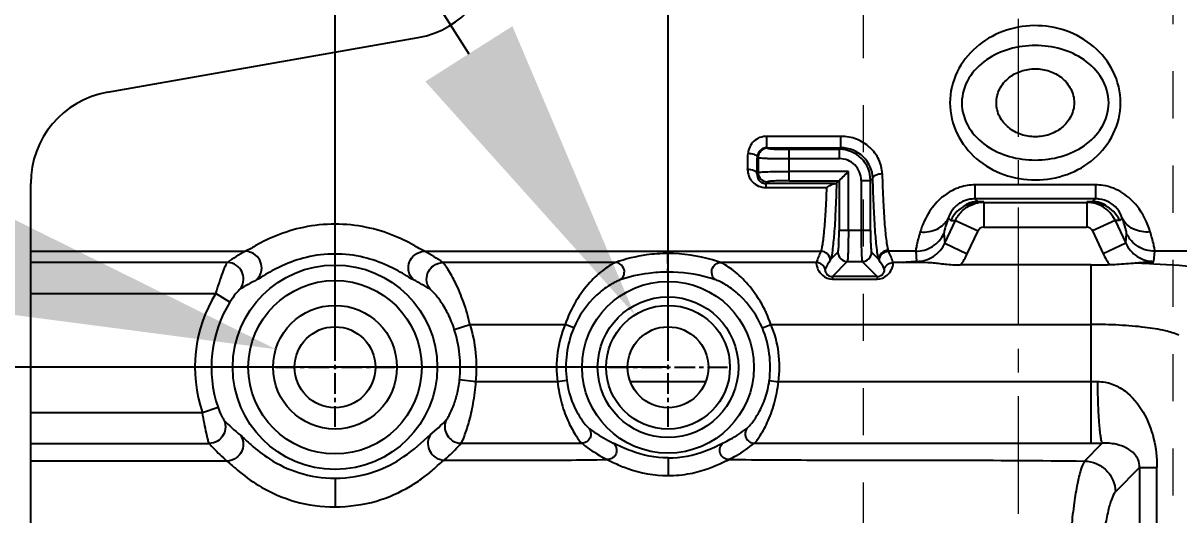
# Model space of a CAD drawing. Header units: millimetres. Extents: x 309 to 11345, y -1340 to 1318.
# Drawn here: x 840.7 to 878.04, y -452.18 to -436.29 of the extents above; entities that cross this region are included whole.
import ezdxf

# ---------------------------------------------------------------- set-up
doc = ezdxf.new("R2010")
doc.units = ezdxf.units.MM
doc.header["$LTSCALE"] = 16.335
doc.header["$PDMODE"] = 3
doc.header["$PDSIZE"] = 0.3125
doc.linetypes.add('CENTER', pattern=[0.6, 0.375, -0.075, 0.075, -0.075])
doc.linetypes.add('HIDDEN', pattern=[0.2, 0.1, -0.1])
doc.layers.get('0').update_dxf_attribs({"linetype": 'CONTINUOUS'})
doc.layers.get('Defpoints').update_dxf_attribs({"linetype": 'CONTINUOUS'})
doc.layers.add('cool', color=153, linetype='HIDDEN', lineweight=9)
doc.styles.get("Standard").update_dxf_attribs({"font": 'txt', "width": 0.8})
doc.dimstyles.get("Standard").update_dxf_attribs({"dimtxt": 0.15625, "dimasz": 0.1875, "dimexe": 0.125, "dimexo": 0.0625, "dimtad": 0, "dimtih": 1, "dimtoh": 1, "dimdsep": 46, "dimtxsty": 'Standard', "dimcen": 0.09, "dimadec": 0, "dimazin": 0, "dimtp": 0.01, "dimtm": 0.01, "dimtfac": 1, "dimtofl": 0, "dimtmove": 0, "dimatfit": 3, "dimfxl": 0, "dimtolj": 1, "dimarcsym": 0})

# ---------------------------------------------------------------- blocks, each defined once
blk = doc.blocks.new('*D37')
at = {"color": 4, "lineweight": -2}
blk.add_line((849.743, -428.838), (855.105, -437.279), dxfattribs=at)
at = {"color": 4}
blk.add_solid([(856.511, -436.386), (853.698, -438.173), (860.467, -445.72)], dxfattribs=at)
at = {"layer": 'Defpoints', "color": 0}
for p in [(860.467, -445.72), (862.611, -449.097)]:
    blk.add_point(p, dxfattribs=at)
at = {"color": 6, "insert": (841.878, -416.458), "char_height": 10, "attachment_point": 5, "rotation": 302.425}
blk.add_mtext('\\A1;∅4.00', dxfattribs=at)
blk = doc.blocks.new('*D38')
at = {"color": 4, "lineweight": -2}
blk.add_line((829.732, -441.006), (839.299, -443.916), dxfattribs=at)
at = {"color": 4}
blk.add_solid([(839.785, -442.322), (838.814, -445.511), (848.867, -446.826)], dxfattribs=at)
at = {"layer": 'Defpoints', "color": 0}
for p in [(848.867, -446.826), (852.694, -447.991)]:
    blk.add_point(p, dxfattribs=at)
at = {"color": 6, "insert": (815.7, -436.738), "char_height": 10, "attachment_point": 5, "rotation": 343.0808}
blk.add_mtext('\\A1;∅4.00', dxfattribs=at)
blk = doc.blocks.new('*D137')
at = {"color": 4, "lineweight": -2}
for p, q in [((841.298, -229.95), (841.298, -209.95)), ((848.047, -249.95), (841.298, -229.95)), ((848.047, -316.766), (848.047, -249.95))]:
    blk.add_line(p, q, dxfattribs=at)
at = {"layer": 'Defpoints', "color": 0}
for p in [(841.298, -209.95), (848.047, -316.828), (1045.847, -463.458)]:
    blk.add_point(p, dxfattribs=at)
at = {"color": 6, "insert": (841.298, -191.95), "char_height": 10, "attachment_point": 5, "rotation": 90}
blk.add_mtext('\\A1;197.80', dxfattribs=at)
blk = doc.blocks.new('*D138')
at = {"color": 4, "lineweight": -2}
for p, q in [((790.171, -229.95), (790.171, -209.95)), ((800.847, -234.408), (790.171, -229.95)), ((800.847, -254.346), (800.847, -234.408))]:
    blk.add_line(p, q, dxfattribs=at)
at = {"layer": 'Defpoints', "color": 0}
for p in [(790.171, -209.95), (800.847, -254.408), (1045.847, -463.458)]:
    blk.add_point(p, dxfattribs=at)
at = {"color": 6, "insert": (790.171, -191.284), "char_height": 10, "attachment_point": 5, "rotation": 90}
blk.add_mtext('\\A1;245.00', dxfattribs=at)
blk = doc.blocks.new('*D139')
at = {"color": 4, "lineweight": -2}
for p, q in [((817.432, -229.95), (817.432, -209.95)), ((846.349, -249.95), (817.432, -229.95)), ((846.349, -386.088), (846.349, -249.95))]:
    blk.add_line(p, q, dxfattribs=at)
at = {"layer": 'Defpoints', "color": 0}
for p in [(817.432, -209.95), (846.349, -386.151), (1045.847, -463.458)]:
    blk.add_point(p, dxfattribs=at)
at = {"color": 6, "insert": (817.432, -191.95), "char_height": 10, "attachment_point": 5, "rotation": 90}
blk.add_mtext('\\A1;199.50', dxfattribs=at)
blk = doc.blocks.new('*D143')
at = {"color": 4, "lineweight": -2}
for p, q in [((769.752, -452.172), (749.752, -452.172)), ((789.752, -456.458), (769.752, -452.172)), ((883.424, -456.458), (789.752, -456.458))]:
    blk.add_line(p, q, dxfattribs=at)
at = {"layer": 'Defpoints', "color": 0}
for p in [(749.752, -452.172), (883.486, -456.458), (1045.847, -463.458)]:
    blk.add_point(p, dxfattribs=at)
at = {"color": 6, "insert": (739.085, -452.172), "char_height": 10, "attachment_point": 5}
blk.add_mtext('\\A1;7.00', dxfattribs=at)
blk = doc.blocks.new('*D144')
at = {"color": 4, "lineweight": -2}
for p, q in [((769.752, -440.886), (749.752, -440.886)), ((789.752, -447.409), (769.752, -440.886)), ((861.476, -447.409), (789.752, -447.409))]:
    blk.add_line(p, q, dxfattribs=at)
at = {"layer": 'Defpoints', "color": 0}
for p in [(749.752, -440.886), (861.539, -447.409), (1045.847, -463.458)]:
    blk.add_point(p, dxfattribs=at)
at = {"color": 6, "insert": (735.752, -440.886), "char_height": 10, "attachment_point": 5}
blk.add_mtext('\\A1;16.05', dxfattribs=at)
blk = doc.blocks.new('*D145')
at = {"color": 4, "lineweight": -2}
blk.add_line((842.779, -391.101), (749.752, -391.101), dxfattribs=at)
at = {"layer": 'Defpoints', "color": 0}
for p in [(749.752, -391.101), (842.842, -391.101), (1045.847, -463.458)]:
    blk.add_point(p, dxfattribs=at)
at = {"color": 6, "insert": (733.752, -391.101), "char_height": 10, "attachment_point": 5}
blk.add_mtext('\\A1;72.36', dxfattribs=at)
blk = doc.blocks.new('*D146')
at = {"color": 4, "lineweight": -2}
blk.add_line((843.585, -321.228), (749.752, -321.228), dxfattribs=at)
at = {"layer": 'Defpoints', "color": 0}
for p in [(749.752, -321.228), (843.647, -321.228), (1045.847, -463.458)]:
    blk.add_point(p, dxfattribs=at)
at = {"color": 6, "insert": (731.085, -321.228), "char_height": 10, "attachment_point": 5}
blk.add_mtext('\\A1;142.23', dxfattribs=at)
blk = doc.blocks.new('*D147')
at = {"color": 4, "lineweight": -2}
blk.add_line((839.195, -303.458), (749.752, -303.458), dxfattribs=at)
at = {"layer": 'Defpoints', "color": 0}
for p in [(749.752, -303.458), (839.257, -303.458), (1045.847, -463.458)]:
    blk.add_point(p, dxfattribs=at)
at = {"color": 6, "insert": (733.085, -303.458), "char_height": 10, "attachment_point": 5}
blk.add_mtext('\\A1;160.00', dxfattribs=at)
blk = doc.blocks.new('*D148')
at = {"color": 4, "lineweight": -2}
blk.add_line((979.285, -283.428), (749.752, -283.428), dxfattribs=at)
at = {"layer": 'Defpoints', "color": 0}
for p in [(749.752, -283.428), (979.347, -283.428), (1045.847, -463.458)]:
    blk.add_point(p, dxfattribs=at)
at = {"color": 6, "insert": (732.418, -283.428), "char_height": 10, "attachment_point": 5}
blk.add_mtext('\\A1;180.03', dxfattribs=at)
blk = doc.blocks.new('*D149')
at = {"color": 4, "lineweight": -2}
blk.add_line((796.946, -258.458), (749.752, -258.458), dxfattribs=at)
at = {"layer": 'Defpoints', "color": 0}
for p in [(749.752, -258.458), (797.009, -258.458), (1045.847, -463.458)]:
    blk.add_point(p, dxfattribs=at)
at = {"color": 6, "insert": (731.752, -258.458), "char_height": 10, "attachment_point": 5}
blk.add_mtext('\\A1;205.00', dxfattribs=at)
blk = doc.blocks.new('*D150')
at = {"color": 4, "lineweight": -2}
for p, q in [((870.41, -231.643), (870.41, -211.643)), ((861.539, -251.643), (870.41, -231.643)), ((861.539, -446.733), (861.539, -251.643))]:
    blk.add_line(p, q, dxfattribs=at)
at = {"layer": 'Defpoints', "color": 0}
for p in [(870.41, -211.643), (861.539, -446.795), (1045.847, -463.458)]:
    blk.add_point(p, dxfattribs=at)
at = {"color": 6, "insert": (870.41, -194.31), "char_height": 10, "attachment_point": 5, "rotation": 90}
blk.add_mtext('\\A1;184.31', dxfattribs=at)
blk = doc.blocks.new('*D151')
at = {"color": 4, "lineweight": -2}
for p, q in [((856.031, -231.643), (856.031, -211.643)), ((850.78, -251.643), (856.031, -231.643)), ((850.78, -446.733), (850.78, -251.643))]:
    blk.add_line(p, q, dxfattribs=at)
at = {"layer": 'Defpoints', "color": 0}
for p in [(856.031, -211.643), (850.78, -446.795), (1045.847, -463.458)]:
    blk.add_point(p, dxfattribs=at)
at = {"color": 6, "insert": (856.031, -193.643), "char_height": 10, "attachment_point": 5, "rotation": 90}
blk.add_mtext('\\A1;195.07', dxfattribs=at)
blk = doc.blocks.new('*D167')
at = {"color": 4, "lineweight": -2}
for p, q in [((806.321, -229.338), (806.321, -209.338)), ((815.847, -249.338), (806.321, -229.338)), ((815.847, -386.638), (815.847, -249.338))]:
    blk.add_line(p, q, dxfattribs=at)
at = {"layer": 'Defpoints', "color": 0}
for p in [(806.321, -209.338), (815.847, -386.701), (1045.847, -463.458)]:
    blk.add_point(p, dxfattribs=at)
at = {"color": 6, "insert": (806.321, -191.338), "char_height": 10, "attachment_point": 5, "rotation": 90}
blk.add_mtext('\\A1;230.00', dxfattribs=at)
blk = doc.blocks.new('*D219')
at = {"color": 4, "lineweight": -2}
blk.add_line((834.322, -356.458), (749.977, -356.458), dxfattribs=at)
at = {"layer": 'Defpoints', "color": 0}
for p in [(749.977, -356.458), (834.385, -356.458), (1045.847, -463.458)]:
    blk.add_point(p, dxfattribs=at)
at = {"color": 6, "insert": (733.31, -356.458), "char_height": 10, "attachment_point": 5}
blk.add_mtext('\\A1;107.00', dxfattribs=at)
blk = doc.blocks.new('*D220')
at = {"color": 4, "lineweight": -2}
for p, q in [((830.094, -229.49), (830.094, -209.49)), ((838.785, -249.49), (830.094, -229.49)), ((838.785, -351.996), (838.785, -249.49))]:
    blk.add_line(p, q, dxfattribs=at)
at = {"layer": 'Defpoints', "color": 0}
for p in [(830.094, -209.49), (838.785, -352.058), (1045.847, -463.458)]:
    blk.add_point(p, dxfattribs=at)
at = {"color": 6, "insert": (830.094, -190.823), "char_height": 10, "attachment_point": 5, "rotation": 90}
blk.add_mtext('\\A1;207.06', dxfattribs=at)

msp = doc.modelspace()

# ---------------------------------------------------------------- linework, layer by layer
at = {"color": 7, "linetype": 'Continuous'}
for p, q in [((843.426, -438.521), (853.468, -436.75)), ((864.736, -440.315), (864.736, -439.946)), ((867.126, -439.946), (864.736, -439.946)), ((867.126, -440.315), (867.126, -439.946)), ((864.425, -440.607), (864.45, -440.632)), ((864.735, -440.315), (867.126, -440.315)), ((865.454, -441.38), (865.454, -440.366)), ((867.075, -440.366), (865.454, -440.366)), ((867.126, -440.315), (867.075, -440.366)), ((867.075, -440.667), (867.075, -440.366)), ((864.45, -440.632), (864.45, -441.114)), ((865.454, -440.667), (867.075, -440.667)), ((864.413, -441.151), (864.45, -441.114)), ((867.366, -441.079), (865.454, -441.079)), ((867.366, -442.99), (867.366, -441.079)), ((867.778, -441.37), (867.778, -442.99)), ((867.778, -441.37), (868.079, -441.37)), ((868.155, -441.294), (868.079, -441.37)), ((868.079, -442.99), (868.079, -441.37)), ((840.947, -471.441), (840.947, -441.475)), ((864.695, -441.471), (864.752, -441.415)), ((864.695, -441.471), (864.695, -441.601)), ((866.923, -441.471), (864.695, -441.471)), ((864.695, -441.601), (866.672, -441.601)), ((865.454, -441.38), (867.065, -441.38)), ((866.984, -441.461), (867.065, -441.38)), ((867.065, -441.38), (867.065, -442.99)), ((871.456, -441.514), (871.456, -441.967)), ((875.352, -441.514), (871.456, -441.514)), ((875.352, -441.514), (875.352, -441.967)), ((871.456, -441.967), (871.551, -442.047)), ((875.352, -441.967), (871.456, -441.967)), ((871.551, -442.047), (871.737, -442.047)), ((871.737, -442.079), (871.737, -442.884)), ((871.737, -442.079), (875.071, -442.079)), ((875.071, -442.047), (875.256, -442.047)), ((875.071, -442.079), (875.071, -442.884)), ((875.352, -441.967), (875.256, -442.047)), ((871.154, -442.18), (871.152, -442.18)), ((875.656, -442.18), (875.654, -442.18)), ((850.78, -443.749), (850.78, -442.784)), ((870.481, -443.402), (870.826, -442.661)), ((870.597, -442.59), (870.681, -442.661)), ((870.681, -442.661), (870.826, -442.661)), ((870.826, -442.661), (871.554, -443)), ((875.981, -442.661), (875.253, -443)), ((875.981, -442.661), (876.327, -443.402)), ((876.127, -442.661), (875.981, -442.661)), ((876.21, -442.59), (876.127, -442.661)), ((868.079, -442.99), (867.065, -442.99)), ((870.454, -443.086), (870.481, -443.402)), ((871.209, -443.742), (871.554, -443)), ((871.737, -442.884), (875.071, -442.884)), ((875.253, -443), (875.599, -443.742)), ((876.327, -443.402), (876.354, -443.086)), ((870.481, -443.402), (871.209, -443.742)), ((876.327, -443.402), (875.599, -443.742)), ((840.947, -443.662), (847.888, -443.662)), ((853.673, -443.662), (866.479, -443.662)), ((866.793, -443.93), (867.03, -443.693)), ((868.114, -443.693), (868.351, -443.93)), ((869.544, -443.662), (868.665, -443.662)), ((869.544, -443.662), (869.571, -443.988)), ((877.236, -443.988), (877.264, -443.662)), ((882.956, -443.662), (877.264, -443.662)), ((847.296, -444.022), (840.947, -444.022)), ((859.839, -444.024), (854.267, -444.024)), ((866.333, -444.024), (863.239, -444.024)), ((867.331, -443.994), (866.849, -444.476)), ((867.331, -443.994), (867.813, -443.994)), ((868.295, -444.476), (867.813, -443.994)), ((869.153, -444.024), (868.811, -444.024)), ((875.2, -444.101), (870.987, -444.101)), ((866.849, -444.476), (866.849, -444.558)), ((868.295, -444.476), (866.849, -444.476)), ((866.849, -444.558), (868.295, -444.558)), ((868.295, -444.476), (868.295, -444.558)), ((840.947, -445.022), (846.933, -445.022)), ((847.385, -445.302), (846.933, -445.022)), ((854.634, -446.185), (855.141, -446.024)), ((855.141, -446.024), (858.213, -446.024)), ((858.492, -446.139), (858.213, -446.024)), ((864.586, -446.139), (864.864, -446.024)), ((864.864, -446.024), (875.201, -446.024)), ((875.201, -446.024), (875.201, -449.867)), ((855.332, -447.876), (854.803, -447.821)), ((857.967, -447.876), (855.332, -447.876)), ((858.266, -447.837), (857.967, -447.876)), ((862.76, -447.876), (860.318, -447.876)), ((864.812, -447.837), (865.111, -447.876)), ((875.201, -447.876), (865.111, -447.876)), ((847.001, -448.706), (846.498, -448.879)), ((846.498, -448.879), (840.947, -448.879)), ((840.947, -449.874), (846.712, -449.874)), ((854.855, -449.867), (858.753, -449.867)), ((864.325, -449.867), (875.201, -449.867)), ((874.998, -450.44), (875.568, -449.865)), ((847.29, -450.441), (840.947, -450.441)), ((861.539, -450.336), (861.539, -450.911)), ((876.769, -450.654), (875.994, -451.434)), ((876.769, -450.654), (876.769, -462.278)), ((876.769, -450.654), (877.337, -450.654)), ((877.337, -462.278), (877.337, -450.654)), ((850.78, -450.999), (850.78, -451.926))]:
    msp.add_line(p, q, dxfattribs=at)
at = {"color": 1, "linetype": 'CENTER', "ltscale": 0.108846}
for p, q in [((850.78, -449.334), (850.78, -445.484)), ((861.539, -449.334), (861.539, -445.484)), ((848.855, -447.409), (852.705, -447.409)), ((859.614, -447.409), (863.464, -447.409))]:
    msp.add_line(p, q, dxfattribs=at)
at = {"color": 7, "linetype": 'Continuous'}
for centre, radius in [((850.78, -447.409), 3.304), ((850.78, -447.409), 2.802), ((861.539, -447.409), 2.776), ((861.539, -447.409), 2.274), ((850.78, -447.409), 1.307), ((861.539, -447.409), 1.307)]:
    msp.add_circle(centre, radius, dxfattribs=at)
at = {"color": 2, "linetype": 'Continuous'}
for centre in [(850.78, -447.409), (861.539, -447.409)]:
    msp.add_circle(centre, 2, dxfattribs=at)
at = {"color": 7, "linetype": 'Continuous'}
for centre, radius, start, end in [((852.947, -433.796), 3, 280, 359.6293), ((843.947, -441.475), 3, 100, 180), ((797.665, -439.174), 66.472, 358.41196, 358.85328), ((787.557, -439.152), 76.882, 358.5103, 358.91569), ((864.752, -440.633), 0.302, 90.1696, 179.8304), ((867.074, -441.37), 1.005, 0.034, 89.966), ((867.075, -441.369), 0.703, 359.9662, 90.0347), ((864.752, -441.113), 0.302, 180.1715, 269.8285), ((723.743, -297.757), 202.9, 314.93985, 315.06015), ((875.351, -443.074), 1.56, 80.8697, 89.9868), ((871.439, -442.863), 0.894, 113.3897, 122.4415), ((871.738, -443.089), 1.009, 90.0441, 105.6143), ((875.071, -443.084), 1.004, 24.9839, 89.9923), ((875.353, -442.922), 0.955, 82.6557, 90.0886), ((871.363, -442.804), 0.795, 156.5682, 164.4392), ((871.597, -443.091), 1.013, 115.9235, 154.9459), ((875.211, -443.091), 1.013, 25.054, 64.0763), ((871.737, -443.085), 0.201, 89.9799, 154.97), ((875.071, -443.085), 0.201, 25.03, 90.0201), ((851.006, -449.452), 6.577, 118.3076, 124.3428), ((850.54, -449.475), 6.604, 55.6398, 61.68), ((867.332, -443.692), 0.302, 180.1696, 269.8304), ((867.812, -443.692), 0.302, 270.1696, 359.8304), ((869.554, -442.97), 1.826, 321.7069, 334.9812), ((877.253, -442.97), 1.825, 205.0175, 217.9867), ((875.18, -417.905), 26.196, 270.0444, 271.3881), ((850.94, -450.003), 6.05, 116.4755, 122.3007), ((850.6, -450.037), 6.09, 57.6898, 63.5062), ((850.78, -447.409), 4.528, 148.1865, 198.9499), ((850.78, -447.409), 3.996, 148.1865, 198.9499), ((850.78, -447.409), 4.044, 354.1414, 17.6167), ((850.78, -447.409), 4.576, 354.1414, 17.6167), ((861.539, -447.409), 3.602, 157.3908, 187.45), ((861.539, -447.409), 3.301, 157.3908, 187.45), ((861.539, -447.409), 3.301, 352.55, 22.6092), ((861.539, -447.409), 3.602, 352.55, 22.6091), ((875.201, -435.11), 12.765, 269.999, 270.9888), ((851.004, -445.489), 5.263, 223.5915, 231.4178), ((850.566, -445.5), 5.248, 308.9905, 316.523), ((875.201, -414.457), 35.409, 269.999, 270.5937)]:
    msp.add_arc(centre, radius, start, end, dxfattribs=at)
for points, knots in [([(873.362, -436.368), (873.02, -436.372), (872.338, -436.499), (871.449, -437.022), (870.809, -437.837), (870.647, -438.521), (870.647, -438.862)], [0, 0, 0, 0, 0.253107, 0.500739, 0.74796, 1, 1, 1, 1]), ([(876.161, -438.862), (876.161, -438.514), (875.992, -437.816), (875.329, -436.993), (874.411, -436.475), (873.712, -436.363), (873.362, -436.368)], [0, 0, 0, 0, 0.251928, 0.498951, 0.74666, 1, 1, 1, 1]), ([(875.776, -438.862), (875.776, -438.585), (875.606, -438.027), (875.007, -437.433), (874.242, -437.087), (873.405, -436.975), (872.567, -437.086), (871.802, -437.432), (871.202, -438.027), (871.032, -438.584), (871.032, -438.862)], [0, 0, 0, 0, 0.125689, 0.248761, 0.37263, 0.499805, 0.627057, 0.751044, 0.874222, 1, 1, 1, 1]), ([(872.147, -438.862), (872.147, -438.708), (872.225, -438.398), (872.528, -438.036), (872.941, -437.813), (873.404, -437.737), (873.867, -437.813), (874.279, -438.036), (874.582, -438.398), (874.661, -438.708), (874.661, -438.862)], [0, 0, 0, 0, 0.125336, 0.249672, 0.374326, 0.500009, 0.625688, 0.750328, 0.874661, 1, 1, 1, 1]), ([(870.647, -438.862), (870.647, -439.207), (870.813, -439.899), (871.467, -440.719), (872.374, -441.239), (873.066, -441.357), (873.412, -441.356)], [0, 0, 0, 0, 0.252013, 0.499118, 0.746772, 1, 1, 1, 1]), ([(871.032, -438.862), (871.032, -439.139), (871.201, -439.697), (871.802, -440.291), (872.566, -440.637), (873.404, -440.749), (874.242, -440.637), (875.006, -440.291), (875.606, -439.696), (875.776, -439.139), (875.776, -438.862)], [0, 0, 0, 0, 0.125752, 0.24888, 0.372807, 0.500033, 0.627249, 0.751167, 0.874275, 1, 1, 1, 1]), ([(874.661, -438.862), (874.661, -439.015), (874.582, -439.326), (874.279, -439.687), (873.867, -439.911), (873.404, -439.986), (872.941, -439.911), (872.528, -439.687), (872.225, -439.326), (872.147, -439.015), (872.147, -438.862)], [0, 0, 0, 0, 0.125336, 0.249672, 0.374326, 0.500009, 0.625688, 0.750328, 0.874661, 1, 1, 1, 1]), ([(873.412, -441.356), (873.757, -441.355), (874.446, -441.235), (875.347, -440.713), (875.996, -439.895), (876.161, -439.205), (876.161, -438.862)], [0, 0, 0, 0, 0.253195, 0.50083, 0.747964, 1, 1, 1, 1]), ([(864.736, -439.946), (864.584, -439.945), (864.272, -440.055), (864.13, -440.358), (864.124, -440.504)], [0, 0, 0, 0, 0.50957, 1, 1, 1, 1]), ([(868.456, -441.151), (868.452, -440.996), (868.374, -440.677), (868.076, -440.277), (867.638, -440.008), (867.296, -439.946), (867.126, -439.946)], [0, 0, 0, 0, 0.235645, 0.484313, 0.740838, 1, 1, 1, 1]), ([(864.425, -440.607), (864.423, -440.592), (864.392, -440.56), (864.292, -440.517), (864.194, -440.505), (864.124, -440.504)], [0, 0, 0, 0, 0.137637, 0.364112, 1, 1, 1, 1]), ([(864.735, -440.315), (864.655, -440.315), (864.495, -440.38), (864.428, -440.535), (864.425, -440.607)], [0, 0, 0, 0, 0.525603, 1, 1, 1, 1]), ([(864.752, -440.331), (864.756, -440.336), (864.78, -440.339), (864.822, -440.346), (864.889, -440.351), (865.015, -440.358), (865.206, -440.364), (865.367, -440.366), (865.454, -440.366)], [0, 0, 0, 0, 0.029459, 0.092633, 0.187902, 0.312281, 0.630269, 1, 1, 1, 1]), ([(868.155, -441.294), (868.146, -441.046), (867.918, -440.528), (867.388, -440.315), (867.126, -440.315)], [0, 0, 0, 0, 0.485297, 1, 1, 1, 1]), ([(864.45, -440.632), (864.458, -440.638), (864.491, -440.639), (864.551, -440.648), (864.647, -440.652), (864.827, -440.66), (865.1, -440.665), (865.33, -440.667), (865.454, -440.667)], [0, 0, 0, 0, 0.028802, 0.09176, 0.18702, 0.311516, 0.629863, 1, 1, 1, 1]), ([(864.112, -441.016), (864.112, -441.16), (864.221, -441.478), (864.54, -441.597), (864.695, -441.601)], [0, 0, 0, 0, 0.480349, 1, 1, 1, 1]), ([(864.413, -441.151), (864.409, -441.107), (864.291, -441.03), (864.183, -441.018), (864.112, -441.016)], [0, 0, 0, 0, 0.382687, 1, 1, 1, 1]), ([(864.413, -441.151), (864.409, -441.22), (864.44, -441.336), (864.556, -441.447), (864.647, -441.471), (864.695, -441.471)], [0, 0, 0, 0, 0.442279, 0.691018, 1, 1, 1, 1]), ([(864.45, -441.114), (864.458, -441.108), (864.491, -441.106), (864.551, -441.098), (864.647, -441.094), (864.827, -441.086), (865.1, -441.08), (865.33, -441.079), (865.454, -441.079)], [0, 0, 0, 0, 0.028726, 0.091708, 0.186994, 0.311494, 0.629847, 1, 1, 1, 1]), ([(868.155, -441.294), (868.159, -441.25), (868.272, -441.166), (868.384, -441.152), (868.456, -441.151)], [0, 0, 0, 0, 0.377807, 1, 1, 1, 1]), ([(868.351, -443.93), (868.317, -443.829), (868.28, -443.533), (868.226, -442.978), (868.185, -442.202), (868.164, -441.617), (868.155, -441.294)], [0, 0, 0, 0, 0.120532, 0.335242, 0.633804, 1, 1, 1, 1]), ([(868.456, -441.151), (868.465, -441.454), (868.487, -442.006), (868.527, -442.735), (868.581, -443.258), (868.618, -443.537), (868.652, -443.632)], [0, 0, 0, 0, 0.365892, 0.664248, 0.878897, 1, 1, 1, 1]), ([(865.454, -441.38), (865.367, -441.38), (865.206, -441.382), (865.015, -441.387), (864.889, -441.395), (864.822, -441.4), (864.78, -441.407), (864.756, -441.41), (864.752, -441.415)], [0, 0, 0, 0, 0.369738, 0.687717, 0.812095, 0.907374, 0.970556, 1, 1, 1, 1]), ([(866.479, -443.662), (866.493, -443.636), (866.513, -443.561), (866.555, -443.343), (866.596, -442.944), (866.641, -442.332), (866.662, -441.863), (866.672, -441.601)], [0, 0, 0, 0, 0.042385, 0.110745, 0.321327, 0.621522, 1, 1, 1, 1]), ([(866.672, -441.601), (866.714, -441.569), (866.793, -441.516), (866.882, -441.475), (866.923, -441.471)], [0, 0, 0, 0, 0.563746, 1, 1, 1, 1]), ([(866.984, -441.461), (866.975, -441.764), (866.953, -442.312), (866.913, -443.038), (866.862, -443.557), (866.825, -443.835), (866.793, -443.93)], [0, 0, 0, 0, 0.366415, 0.66424, 0.878585, 1, 1, 1, 1]), ([(866.923, -441.471), (866.937, -441.47), (866.956, -441.467), (866.979, -441.465), (866.984, -441.461)], [0, 0, 0, 0, 0.696017, 1, 1, 1, 1]), ([(870.969, -441.592), (870.921, -441.608), (870.739, -441.677), (870.57, -441.778), (870.456, -441.865)], [0, 0, 0, 0, 0.257827, 1, 1, 1, 1]), ([(877.12, -443.036), (877.033, -442.735), (876.794, -442.256), (876.242, -441.739), (875.825, -441.57), (875.599, -441.534)], [0, 0, 0, 0, 0.419072, 0.694073, 1, 1, 1, 1]), ([(870.456, -441.865), (870.43, -441.886), (870.33, -441.966), (870.239, -442.057), (870.176, -442.129)], [0, 0, 0, 0, 0.258449, 1, 1, 1, 1]), ([(870.959, -442.109), (870.913, -442.138), (870.78, -442.241), (870.679, -442.383), (870.634, -442.488)], [0, 0, 0, 0, 0.324834, 1, 1, 1, 1]), ([(871.456, -441.967), (871.423, -441.967), (871.296, -441.973), (871.17, -442.005), (871.084, -442.043)], [0, 0, 0, 0, 0.260298, 1, 1, 1, 1]), ([(871.152, -442.18), (871.148, -442.18), (871.141, -442.18), (871.142, -442.165), (871.165, -442.151), (871.203, -442.123), (871.278, -442.091), (871.339, -442.073), (871.376, -442.065)], [0, 0, 0, 0, 0.033391, 0.055755, 0.139141, 0.307084, 0.580679, 1, 1, 1, 1]), ([(871.639, -442.079), (871.578, -442.079), (871.424, -442.092), (871.277, -442.14), (871.188, -442.17)], [0, 0, 0, 0, 0.391379, 1, 1, 1, 1]), ([(871.376, -442.065), (871.39, -442.062), (871.447, -442.052), (871.506, -442.047), (871.551, -442.047)], [0, 0, 0, 0, 0.228794, 1, 1, 1, 1]), ([(875.256, -442.047), (875.302, -442.047), (875.39, -442.058), (875.496, -442.07), (875.719, -442.18), (875.656, -442.18)], [0, 0, 0, 0, 0.314614, 0.565605, 1, 1, 1, 1]), ([(875.453, -442.117), (875.443, -442.115), (875.4, -442.104), (875.357, -442.096), (875.322, -442.091)], [0, 0, 0, 0, 0.218769, 1, 1, 1, 1]), ([(875.654, -442.18), (875.633, -442.178), (875.568, -442.148), (875.501, -442.13), (875.453, -442.117)], [0, 0, 0, 0, 0.290031, 1, 1, 1, 1]), ([(876.21, -442.59), (876.179, -442.479), (876.02, -442.176), (875.691, -442.002), (875.475, -441.975)], [0, 0, 0, 0, 0.347853, 1, 1, 1, 1]), ([(870.176, -442.129), (870.109, -442.205), (869.9, -442.48), (869.755, -442.801), (869.687, -443.036)], [0, 0, 0, 0, 0.293238, 1, 1, 1, 1]), ([(871.188, -442.17), (871.184, -442.172), (871.173, -442.175), (871.162, -442.179), (871.154, -442.18)], [0, 0, 0, 0, 0.352536, 1, 1, 1, 1]), ([(850.78, -442.784), (850.44, -442.784), (849.79, -442.85), (848.941, -443.112), (848.327, -443.407), (848.01, -443.603), (847.888, -443.662)], [0, 0, 0, 0, 0.33372, 0.635218, 0.866986, 1, 1, 1, 1]), ([(853.673, -443.662), (853.551, -443.603), (853.233, -443.407), (852.619, -443.112), (851.77, -442.85), (851.12, -442.784), (850.78, -442.784)], [0, 0, 0, 0, 0.132933, 0.364841, 0.666413, 1, 1, 1, 1]), ([(869.687, -443.036), (869.871, -443.053), (870.241, -443.001), (870.521, -442.741), (870.597, -442.59)], [0, 0, 0, 0, 0.522336, 1, 1, 1, 1]), ([(870.597, -442.59), (870.586, -442.62), (870.549, -442.724), (870.514, -442.828), (870.491, -442.903)], [0, 0, 0, 0, 0.290948, 1, 1, 1, 1]), ([(877.12, -443.036), (876.937, -443.053), (876.567, -443.001), (876.287, -442.741), (876.21, -442.59)], [0, 0, 0, 0, 0.522338, 1, 1, 1, 1]), ([(876.354, -443.086), (876.355, -443.065), (876.345, -443.007), (876.302, -442.841), (876.25, -442.698), (876.21, -442.59)], [0, 0, 0, 0, 0.123367, 0.332805, 1, 1, 1, 1]), ([(867.03, -443.693), (867.035, -443.688), (867.038, -443.665), (867.045, -443.623), (867.05, -443.556), (867.058, -443.43), (867.063, -443.239), (867.065, -443.077), (867.065, -442.99)], [0, 0, 0, 0, 0.029478, 0.092652, 0.187916, 0.312296, 0.630283, 1, 1, 1, 1]), ([(867.366, -442.99), (867.366, -443.114), (867.364, -443.345), (867.359, -443.618), (867.351, -443.798), (867.347, -443.893), (867.338, -443.954), (867.337, -443.987), (867.331, -443.994)], [0, 0, 0, 0, 0.370153, 0.688509, 0.813009, 0.908287, 0.971263, 1, 1, 1, 1]), ([(867.778, -442.99), (867.778, -443.114), (867.78, -443.345), (867.785, -443.618), (867.793, -443.798), (867.797, -443.893), (867.806, -443.954), (867.807, -443.987), (867.813, -443.994)], [0, 0, 0, 0, 0.370149, 0.6885, 0.813, 0.908279, 0.97126, 1, 1, 1, 1]), ([(868.079, -442.99), (868.079, -443.077), (868.081, -443.239), (868.086, -443.43), (868.094, -443.556), (868.099, -443.623), (868.106, -443.665), (868.109, -443.688), (868.114, -443.693)], [0, 0, 0, 0, 0.369716, 0.687705, 0.812086, 0.90735, 0.970523, 1, 1, 1, 1]), ([(869.687, -443.036), (869.647, -443.173), (869.596, -443.354), (869.552, -443.563), (869.542, -443.635), (869.544, -443.662)], [0, 0, 0, 0, 0.665407, 0.875292, 1, 1, 1, 1]), ([(869.544, -443.662), (869.731, -443.662), (870.113, -443.553), (870.374, -443.255), (870.454, -443.086)], [0, 0, 0, 0, 0.500608, 1, 1, 1, 1]), ([(870.491, -442.903), (870.487, -442.918), (870.473, -442.967), (870.46, -443.017), (870.456, -443.052)], [0, 0, 0, 0, 0.311213, 1, 1, 1, 1]), ([(877.264, -443.662), (877.077, -443.662), (876.695, -443.553), (876.433, -443.255), (876.354, -443.086)], [0, 0, 0, 0, 0.500609, 1, 1, 1, 1]), ([(877.264, -443.662), (877.265, -443.635), (877.255, -443.563), (877.212, -443.354), (877.16, -443.173), (877.12, -443.036)], [0, 0, 0, 0, 0.124728, 0.334597, 1, 1, 1, 1]), ([(869.571, -443.988), (869.759, -443.988), (870.143, -443.876), (870.402, -443.573), (870.481, -443.402)], [0, 0, 0, 0, 0.500185, 1, 1, 1, 1]), ([(876.327, -443.402), (876.406, -443.573), (876.665, -443.876), (877.048, -443.988), (877.236, -443.988)], [0, 0, 0, 0, 0.499722, 1, 1, 1, 1]), ([(848.243, -444.587), (848.328, -444.509), (848.434, -444.308), (848.396, -443.999), (848.217, -443.745), (848.004, -443.664), (847.887, -443.662)], [0, 0, 0, 0, 0.279142, 0.498812, 0.719144, 1, 1, 1, 1]), ([(850.78, -443.749), (850.469, -443.749), (849.881, -443.818), (849.134, -444.081), (848.611, -444.36), (848.346, -444.536), (848.243, -444.587)], [0, 0, 0, 0, 0.344612, 0.64823, 0.87313, 1, 1, 1, 1]), ([(853.317, -444.587), (853.214, -444.536), (852.949, -444.36), (852.426, -444.081), (851.679, -443.818), (851.091, -443.749), (850.78, -443.749)], [0, 0, 0, 0, 0.126835, 0.351777, 0.655453, 1, 1, 1, 1]), ([(853.317, -444.587), (853.231, -444.508), (853.125, -444.304), (853.166, -443.995), (853.347, -443.743), (853.557, -443.664), (853.673, -443.662)], [0, 0, 0, 0, 0.282437, 0.504645, 0.720956, 1, 1, 1, 1]), ([(861.539, -443.732), (861.308, -443.732), (860.731, -443.771), (860.166, -443.909), (859.839, -444.024)], [0, 0, 0, 0, 0.399912, 1, 1, 1, 1]), ([(861.539, -444.333), (861.535, -444.303), (861.541, -444.205), (861.537, -444.005), (861.534, -443.834), (861.539, -443.732)], [0, 0, 0, 0, 0.150945, 0.487873, 1, 1, 1, 1]), ([(863.239, -444.024), (863.152, -443.993), (862.604, -443.816), (862.023, -443.735), (861.539, -443.732)], [0, 0, 0, 0, 0.160021, 1, 1, 1, 1]), ([(866.78, -443.952), (866.777, -443.877), (866.71, -443.723), (866.554, -443.662), (866.479, -443.662)], [0, 0, 0, 0, 0.500748, 1, 1, 1, 1]), ([(868.652, -443.632), (868.575, -443.633), (868.417, -443.696), (868.351, -443.854), (868.351, -443.93)], [0, 0, 0, 0, 0.502145, 1, 1, 1, 1]), ([(868.363, -443.952), (868.366, -443.877), (868.434, -443.723), (868.59, -443.662), (868.665, -443.662)], [0, 0, 0, 0, 0.50077, 1, 1, 1, 1]), ([(846.933, -445.022), (846.969, -444.903), (847.037, -444.679), (847.129, -444.416), (847.199, -444.238), (847.239, -444.139), (847.27, -444.07), (847.287, -444.033), (847.296, -444.022)], [0, 0, 0, 0, 0.35009, 0.658789, 0.78551, 0.887373, 0.95969, 1, 1, 1, 1]), ([(847.707, -444.889), (847.777, -444.802), (847.852, -444.598), (847.785, -444.311), (847.599, -444.09), (847.404, -444.023), (847.296, -444.022)], [0, 0, 0, 0, 0.284382, 0.511059, 0.725068, 1, 1, 1, 1]), ([(853.855, -444.891), (853.786, -444.804), (853.711, -444.6), (853.778, -444.313), (853.964, -444.092), (854.159, -444.025), (854.267, -444.024)], [0, 0, 0, 0, 0.284408, 0.511123, 0.725103, 1, 1, 1, 1]), ([(855.141, -446.024), (855.084, -445.779), (854.952, -445.323), (854.704, -444.728), (854.49, -444.332), (854.345, -444.118), (854.291, -444.046), (854.267, -444.024)], [0, 0, 0, 0, 0.34286, 0.646529, 0.878073, 0.955404, 1, 1, 1, 1]), ([(859.839, -444.024), (859.787, -444.045), (859.665, -444.115), (859.373, -444.312), (858.97, -444.685), (858.53, -445.283), (858.306, -445.764), (858.213, -446.024)], [0, 0, 0, 0, 0.064397, 0.159603, 0.400516, 0.685857, 1, 1, 1, 1]), ([(859.985, -444.588), (860.032, -444.56), (860.124, -444.462), (860.144, -444.247), (860.023, -444.069), (859.895, -444.025), (859.839, -444.024)], [0, 0, 0, 0, 0.216976, 0.498378, 0.781332, 1, 1, 1, 1]), ([(861.539, -444.333), (861.327, -444.333), (860.8, -444.368), (860.283, -444.488), (859.985, -444.587)], [0, 0, 0, 0, 0.402197, 1, 1, 1, 1]), ([(863.093, -444.588), (863.015, -444.561), (862.512, -444.407), (861.982, -444.331), (861.539, -444.333)], [0, 0, 0, 0, 0.157541, 1, 1, 1, 1]), ([(863.093, -444.588), (863.045, -444.56), (862.954, -444.462), (862.934, -444.247), (863.055, -444.069), (863.183, -444.025), (863.238, -444.024)], [0, 0, 0, 0, 0.216968, 0.498362, 0.781318, 1, 1, 1, 1]), ([(864.864, -446.024), (864.772, -445.763), (864.548, -445.283), (864.108, -444.685), (863.705, -444.312), (863.413, -444.115), (863.291, -444.045), (863.239, -444.024)], [0, 0, 0, 0, 0.314369, 0.599415, 0.840268, 0.935545, 1, 1, 1, 1]), ([(866.333, -444.024), (866.323, -444.047), (866.341, -444.128), (866.383, -444.274), (866.535, -444.48), (866.734, -444.557), (866.849, -444.558)], [0, 0, 0, 0, 0.093761, 0.280687, 0.576088, 1, 1, 1, 1]), ([(866.617, -444.224), (866.611, -444.233), (866.606, -444.28), (866.627, -444.354), (866.704, -444.447), (866.794, -444.476), (866.849, -444.476)], [0, 0, 0, 0, 0.088054, 0.343115, 0.573496, 1, 1, 1, 1]), ([(868.295, -444.558), (868.41, -444.557), (868.609, -444.479), (868.76, -444.274), (868.804, -444.127), (868.82, -444.048), (868.811, -444.024)], [0, 0, 0, 0, 0.423767, 0.719063, 0.906164, 1, 1, 1, 1]), ([(868.295, -444.476), (868.351, -444.477), (868.463, -444.439), (868.532, -444.323), (868.538, -444.244), (868.527, -444.224)], [0, 0, 0, 0, 0.437931, 0.818486, 1, 1, 1, 1]), ([(868.527, -444.224), (868.537, -444.197), (868.598, -444.093), (868.721, -444.024), (868.811, -444.024)], [0, 0, 0, 0, 0.241105, 1, 1, 1, 1]), ([(869.571, -443.988), (869.537, -443.991), (869.398, -444.004), (869.258, -444.016), (869.153, -444.024)], [0, 0, 0, 0, 0.242561, 1, 1, 1, 1]), ([(869.153, -444.024), (869.303, -444.012), (869.602, -444.011), (870.049, -444.02), (870.507, -444.082), (870.821, -444.101), (870.987, -444.101)], [0, 0, 0, 0, 0.246745, 0.486909, 0.729066, 1, 1, 1, 1]), ([(875.202, -444.101), (875.199, -444.343), (875.202, -444.984), (875.201, -445.625), (875.201, -446.024)], [0, 0, 0, 0, 0.378125, 1, 1, 1, 1]), ([(875.815, -444.093), (875.888, -444.092), (876.167, -444.077), (876.444, -444.044), (876.65, -444.039)], [0, 0, 0, 0, 0.262271, 1, 1, 1, 1]), ([(876.633, -444.036), (876.686, -444.033), (876.888, -444.019), (877.089, -444.002), (877.236, -443.988)], [0, 0, 0, 0, 0.264514, 1, 1, 1, 1]), ([(877.23, -444.064), (877.175, -444.063), (876.976, -444.059), (876.777, -444.053), (876.633, -444.036)], [0, 0, 0, 0, 0.27423, 1, 1, 1, 1]), ([(877.23, -444.064), (877.78, -444.089), (878.539, -444.146), (879.442, -444.262), (879.796, -444.333), (879.94, -444.376)], [0, 0, 0, 0, 0.604501, 0.835147, 1, 1, 1, 1]), ([(859.985, -444.588), (859.938, -444.603), (859.826, -444.656), (859.563, -444.804), (859.021, -445.223), (858.657, -445.742), (858.492, -446.139)], [0, 0, 0, 0, 0.067836, 0.167565, 0.412296, 1, 1, 1, 1]), ([(864.586, -446.139), (864.421, -445.742), (864.057, -445.223), (863.515, -444.804), (863.251, -444.656), (863.14, -444.603), (863.093, -444.588)], [0, 0, 0, 0, 0.5878, 0.832475, 0.932177, 1, 1, 1, 1]), ([(847.708, -444.889), (847.689, -444.901), (847.647, -444.949), (847.531, -445.08), (847.444, -445.207), (847.385, -445.302)], [0, 0, 0, 0, 0.125013, 0.360791, 1, 1, 1, 1]), ([(854.634, -446.185), (854.583, -446.022), (854.462, -445.72), (854.24, -445.335), (854.051, -445.083), (853.924, -444.949), (853.876, -444.904), (853.855, -444.891)], [0, 0, 0, 0, 0.335818, 0.636659, 0.871173, 0.951794, 1, 1, 1, 1]), ([(878.044, -446.376), (877.907, -446.308), (877.54, -446.208), (876.896, -446.105), (876.09, -446.039), (875.507, -446.024), (875.201, -446.024)], [0, 0, 0, 0, 0.158927, 0.392058, 0.681053, 1, 1, 1, 1]), ([(854.374, -449.111), (854.413, -449.07), (854.491, -448.926), (854.617, -448.655), (854.736, -448.271), (854.787, -447.978), (854.803, -447.821)], [0, 0, 0, 0, 0.124078, 0.352253, 0.655359, 1, 1, 1, 1]), ([(854.855, -449.867), (854.9, -449.797), (854.986, -449.572), (855.128, -449.148), (855.258, -448.557), (855.314, -448.113), (855.332, -447.876)], [0, 0, 0, 0, 0.120503, 0.348203, 0.652994, 1, 1, 1, 1]), ([(857.967, -447.876), (857.994, -448.118), (858.083, -448.571), (858.299, -449.163), (858.533, -449.581), (858.683, -449.801), (858.753, -449.867)], [0, 0, 0, 0, 0.337264, 0.635754, 0.867295, 1, 1, 1, 1]), ([(858.266, -447.837), (858.313, -448.197), (858.471, -448.689), (858.79, -449.169), (858.929, -449.336), (858.991, -449.384)], [0, 0, 0, 0, 0.629443, 0.864088, 1, 1, 1, 1]), ([(864.087, -449.384), (864.146, -449.335), (864.283, -449.177), (864.495, -448.859), (864.701, -448.398), (864.786, -448.033), (864.812, -447.837)], [0, 0, 0, 0, 0.1318, 0.359218, 0.65704, 1, 1, 1, 1]), ([(864.325, -449.867), (864.356, -449.844), (864.418, -449.768), (864.512, -449.625), (864.629, -449.431), (864.806, -449.091), (864.997, -448.571), (865.08, -448.117), (865.111, -447.876)], [0, 0, 0, 0, 0.053008, 0.133096, 0.23857, 0.364803, 0.663094, 1, 1, 1, 1]), ([(875.421, -447.874), (875.579, -447.871), (875.894, -447.928), (876.434, -448.233), (876.933, -448.838), (877.268, -449.71), (877.337, -450.337), (877.337, -450.654)], [0, 0, 0, 0, 0.127436, 0.252104, 0.495733, 0.743644, 1, 1, 1, 1]), ([(875.568, -449.865), (875.555, -449.841), (875.538, -449.766), (875.513, -449.627), (875.49, -449.428), (875.459, -449.066), (875.434, -448.542), (875.424, -448.102), (875.421, -447.874)], [0, 0, 0, 0, 0.041197, 0.112756, 0.213084, 0.3403, 0.657746, 1, 1, 1, 1]), ([(847.001, -448.706), (847.033, -448.799), (847.082, -448.924), (847.153, -449.057), (847.179, -449.104), (847.192, -449.118)], [0, 0, 0, 0, 0.647848, 0.877271, 1, 1, 1, 1]), ([(846.712, -449.874), (846.696, -449.838), (846.669, -449.724), (846.615, -449.51), (846.556, -449.216), (846.516, -448.996), (846.498, -448.879)], [0, 0, 0, 0, 0.116359, 0.343196, 0.650292, 1, 1, 1, 1]), ([(847.192, -449.118), (847.234, -449.207), (847.262, -449.397), (847.166, -449.642), (846.98, -449.822), (846.807, -449.873), (846.712, -449.874)], [0, 0, 0, 0, 0.281858, 0.512744, 0.72901, 1, 1, 1, 1]), ([(854.374, -449.111), (854.334, -449.198), (854.306, -449.381), (854.396, -449.626), (854.58, -449.811), (854.758, -449.865), (854.855, -449.867)], [0, 0, 0, 0, 0.274016, 0.498265, 0.723416, 1, 1, 1, 1]), ([(850.78, -450.998), (851.213, -450.999), (852.006, -450.86), (853.054, -450.327), (853.593, -449.831), (853.869, -449.578)], [0, 0, 0, 0, 0.37299, 0.677816, 1, 1, 1, 1]), ([(853.869, -449.578), (853.809, -449.666), (853.751, -449.867), (853.83, -450.14), (854.016, -450.346), (854.202, -450.408), (854.304, -450.41)], [0, 0, 0, 0, 0.284192, 0.513533, 0.727179, 1, 1, 1, 1]), ([(858.991, -449.384), (859.054, -449.467), (859.072, -449.673), (858.911, -449.825), (858.804, -449.866), (858.753, -449.867)], [0, 0, 0, 0, 0.490073, 0.757931, 1, 1, 1, 1]), ([(858.991, -449.384), (859.044, -449.425), (859.289, -449.606), (859.553, -449.759), (859.766, -449.86)], [0, 0, 0, 0, 0.223118, 1, 1, 1, 1]), ([(863.322, -449.855), (863.399, -449.818), (863.666, -449.682), (863.917, -449.515), (864.087, -449.384)], [0, 0, 0, 0, 0.282245, 1, 1, 1, 1]), ([(864.087, -449.384), (864.027, -449.463), (864.007, -449.66), (864.156, -449.83), (864.272, -449.866), (864.325, -449.867)], [0, 0, 0, 0, 0.466124, 0.749856, 1, 1, 1, 1]), ([(846.712, -449.874), (846.754, -449.923), (846.937, -450.122), (847.134, -450.307), (847.29, -450.441)], [0, 0, 0, 0, 0.237332, 1, 1, 1, 1]), ([(847.721, -449.602), (847.781, -449.688), (847.841, -449.882), (847.772, -450.156), (847.589, -450.372), (847.396, -450.438), (847.29, -450.44)], [0, 0, 0, 0, 0.275921, 0.498271, 0.721389, 1, 1, 1, 1]), ([(847.722, -449.603), (847.836, -449.702), (848.126, -449.987), (848.725, -450.447), (849.635, -450.881), (850.383, -450.999), (850.78, -450.999)], [0, 0, 0, 0, 0.131673, 0.353428, 0.654537, 1, 1, 1, 1]), ([(854.304, -450.413), (854.356, -450.368), (854.548, -450.196), (854.729, -450.01), (854.855, -449.867)], [0, 0, 0, 0, 0.262523, 1, 1, 1, 1]), ([(858.753, -449.867), (858.81, -449.912), (859.067, -450.11), (859.345, -450.28), (859.57, -450.394)], [0, 0, 0, 0, 0.224422, 1, 1, 1, 1]), ([(859.765, -449.859), (859.813, -449.895), (859.887, -450.006), (859.876, -450.168), (859.823, -450.282), (859.728, -450.367), (859.632, -450.393), (859.57, -450.393)], [0, 0, 0, 0, 0.244063, 0.495037, 0.622577, 0.748147, 1, 1, 1, 1]), ([(861.539, -450.336), (861.134, -450.337), (860.509, -450.22), (859.956, -449.948), (859.765, -449.859)], [0, 0, 0, 0, 0.657852, 1, 1, 1, 1]), ([(861.539, -450.336), (861.949, -450.337), (862.576, -450.216), (863.134, -449.945), (863.324, -449.854)], [0, 0, 0, 0, 0.661312, 1, 1, 1, 1]), ([(863.513, -450.39), (863.451, -450.39), (863.324, -450.353), (863.209, -450.193), (863.203, -449.999), (863.276, -449.89), (863.324, -449.854)], [0, 0, 0, 0, 0.252426, 0.5033, 0.754356, 1, 1, 1, 1]), ([(863.513, -450.392), (863.593, -450.35), (863.876, -450.195), (864.144, -450.013), (864.325, -449.867)], [0, 0, 0, 0, 0.279833, 1, 1, 1, 1]), ([(876.769, -450.654), (876.773, -450.566), (876.748, -450.408), (876.602, -450.181), (876.353, -450.003), (875.99, -449.878), (875.717, -449.855), (875.568, -449.865)], [0, 0, 0, 0, 0.16395, 0.287157, 0.496658, 0.721622, 1, 1, 1, 1]), ([(847.29, -450.441), (847.348, -450.486), (847.478, -450.605), (847.832, -450.914), (848.476, -451.37), (849.516, -451.81), (850.344, -451.928), (850.78, -451.926)], [0, 0, 0, 0, 0.056673, 0.135986, 0.363091, 0.66336, 1, 1, 1, 1]), ([(850.78, -451.926), (851.232, -451.914), (852.088, -451.81), (853.023, -451.388), (853.6, -451.005), (853.907, -450.761), (854.127, -450.562), (854.25, -450.449), (854.304, -450.41)], [0, 0, 0, 0, 0.344911, 0.649097, 0.773282, 0.873577, 0.948439, 1, 1, 1, 1]), ([(854.304, -450.413), (855.622, -450.414), (857.377, -450.422), (859.132, -450.401), (859.57, -450.394)], [0, 0, 0, 0, 0.750603, 1, 1, 1, 1]), ([(859.57, -450.393), (859.656, -450.431), (859.873, -450.54), (860.504, -450.803), (861.098, -450.91), (861.539, -450.911)], [0, 0, 0, 0, 0.137773, 0.355233, 1, 1, 1, 1]), ([(861.539, -450.911), (861.78, -450.908), (862.226, -450.871), (862.799, -450.708), (863.212, -450.539), (863.426, -450.426), (863.513, -450.39)], [0, 0, 0, 0, 0.351411, 0.647561, 0.863434, 1, 1, 1, 1]), ([(863.513, -450.392), (864.47, -450.399), (866.863, -450.417), (870.692, -450.407), (873.563, -450.425), (874.998, -450.44)], [0, 0, 0, 0, 0.249941, 0.625168, 1, 1, 1, 1]), ([(874.998, -450.44), (874.941, -450.524), (874.854, -450.77), (874.748, -451.222), (874.649, -451.837), (874.563, -452.595), (874.494, -453.474), (874.424, -454.805), (874.393, -456.546), (874.43, -458.282), (874.504, -459.599), (874.577, -460.459), (874.665, -461.193), (874.765, -461.783), (874.872, -462.206), (874.963, -462.434), (875.022, -462.504)], [0, 0, 0, 0, 0.024778, 0.063221, 0.114729, 0.177906, 0.250956, 0.331683, 0.506058, 0.679494, 0.759084, 0.830601, 0.89191, 0.941284, 0.97744, 1, 1, 1, 1]), ([(874.998, -450.44), (875.127, -450.443), (875.386, -450.497), (875.712, -450.722), (875.935, -451.047), (875.991, -451.306), (875.994, -451.434)], [0, 0, 0, 0, 0.249904, 0.500385, 0.750842, 1, 1, 1, 1]), ([(875.994, -451.434), (875.94, -451.503), (875.849, -451.708), (875.742, -452.089), (875.644, -452.604), (875.522, -453.51), (875.425, -454.837), (875.388, -456.539), (875.433, -458.231), (875.535, -459.538), (875.661, -460.417), (875.761, -460.91), (875.869, -461.263), (875.962, -461.452), (876.017, -461.509)], [0, 0, 0, 0, 0.025718, 0.06466, 0.116332, 0.179508, 0.332859, 0.506553, 0.679226, 0.829673, 0.890808, 0.940194, 0.97666, 1, 1, 1, 1])]:
    msp.add_open_spline(points, degree=3, knots=knots, dxfattribs=at)
for points in [[(871.456, -441.514), (871.291, -441.514), (871.125, -441.541), (870.969, -441.592)], [(871.057, -442.345), (871.172, -442.239), (871.316, -442.159), (871.466, -442.117)], [(875.322, -442.091), (875.272, -442.083), (875.22, -442.079), (875.169, -442.079)], [(870.826, -442.661), (870.881, -442.542), (870.961, -442.433), (871.057, -442.345)], [(870.456, -443.052), (870.454, -443.063), (870.453, -443.075), (870.454, -443.086)], [(866.479, -443.662), (866.423, -443.779), (866.373, -443.9), (866.333, -444.024)], [(866.78, -443.952), (866.722, -444.041), (866.667, -444.131), (866.617, -444.224)], [(866.793, -443.93), (866.79, -443.938), (866.784, -443.945), (866.78, -443.952)], [(868.363, -443.952), (868.359, -443.945), (868.355, -443.937), (868.351, -443.93)], [(868.527, -444.224), (868.476, -444.131), (868.421, -444.041), (868.363, -443.952)], [(868.652, -443.632), (868.656, -443.642), (868.66, -443.652), (868.665, -443.662)], [(868.811, -444.024), (868.771, -443.9), (868.721, -443.779), (868.665, -443.662)], [(866.617, -444.224), (866.578, -444.115), (866.449, -444.024), (866.333, -444.024)]]:
    msp.add_open_spline(points, degree=3, dxfattribs=at)
at = {"layer": 'cool', "color": 1, "linetype": 'CENTER', "ltscale": 0.621977}
msp.add_line((872.847, -399.571), (872.847, -502.458), dxfattribs=at)
at = {"layer": 'cool', "ltscale": 0.932966}
for p, q in [((867.847, -408.458), (867.847, -497.458)), ((877.847, -413.458), (877.847, -497.458))]:
    msp.add_line(p, q, dxfattribs=at)

# ---------------------------------------------------------------- dimensions: what is measured, and where the dimension line sits
for feature_location, offset, dtype, picture, middle in [((838.785, -352.058), (-8.69, 142.568), 1, '*D220', (830.094, -190.823)), ((800.847, -254.408), (-10.676, 44.458), 1, '*D138', (790.171, -191.284)), ((815.847, -386.701), (-9.526, 177.362), 1, '*D167', (806.321, -191.338)), ((846.349, -386.151), (-28.917, 176.2), 1, '*D139', (817.432, -191.95)), ((848.047, -316.828), (-6.749, 106.878), 1, '*D137', (841.298, -191.95)), ((850.78, -446.795), (5.251, 235.152), 1, '*D151', (856.031, -193.643)), ((861.539, -446.795), (8.871, 235.152), 1, '*D150', (870.41, -194.31)), ((797.009, -258.458), (-47.257, 0), 0, '*D149', (731.752, -258.458)), ((979.347, -283.428), (-229.595, 0), 0, '*D148', (732.418, -283.428)), ((839.257, -303.458), (-89.506, 0), 0, '*D147', (733.085, -303.458)), ((843.647, -321.228), (-93.895, 0), 0, '*D146', (731.085, -321.228)), ((834.385, -356.458), (-84.408, 0), 0, '*D219', (733.31, -356.458)), ((842.842, -391.101), (-93.09, 0), 0, '*D145', (733.752, -391.101)), ((861.539, -447.409), (-111.787, 6.522), 0, '*D144', (735.752, -440.886)), ((883.486, -456.458), (-133.735, 4.286), 0, '*D143', (739.085, -452.172))]:
    dim = msp.add_ordinate_dim(feature_location=feature_location, offset=offset, dtype=dtype, origin=(1045.847, -463.458), dimstyle='Standard', override={"dimtxt": 10, "dimasz": 10, "dimgap": 0, "dimtih": 0, "dimtoh": 0, "dimzin": 0, "dimcen": 0, "dimclrd": 4, "dimclre": 4, "dimclrt": 6, "dimadec": 2, "dimtp": 0, "dimtm": 0, "dimtzin": 0})
    dim.commit()
    dim.dimension.update_dxf_attribs({"geometry": picture, "text_midpoint": middle})
for p1, p2, picture, middle in [((862.611, -449.097), (860.467, -445.72), '*D37', (841.878, -416.458)), ((852.694, -447.991), (848.867, -446.826), '*D38', (815.7, -436.738))]:
    dim = msp.add_diameter_dim_2p(p1=p1, p2=p2, dimstyle='Standard', override={"dimtxt": 10, "dimasz": 10, "dimgap": 0, "dimtih": 0, "dimtoh": 0, "dimzin": 0, "dimcen": 0, "dimclrd": 4, "dimclre": 4, "dimclrt": 6, "dimadec": 2, "dimtp": 0, "dimtm": 0, "dimtzin": 0})
    dim.commit()
    dim.dimension.update_dxf_attribs({"geometry": picture, "text_midpoint": middle})

doc.saveas('drawing.dxf')
